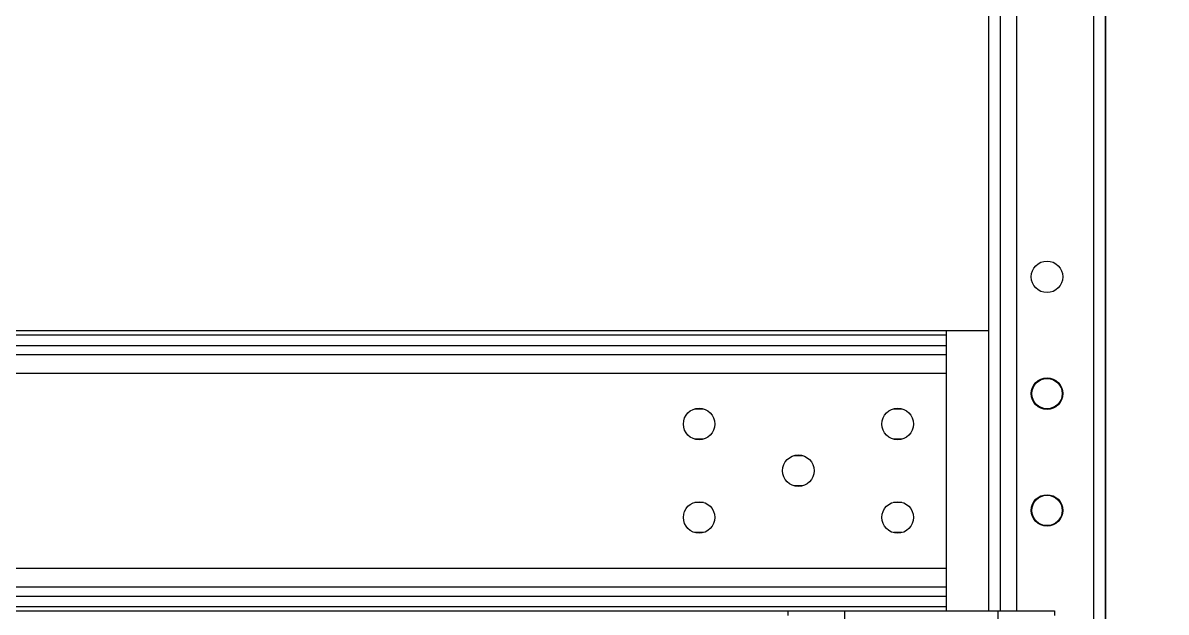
# Model space of a CAD drawing. Header units: millimetres. Extents: x 503 to 3464, y 400 to 5374.
# Drawn here: x 1582.4 to 2072, y 769.5 to 1021.7 of the extents above; entities that cross this region are included whole.
import ezdxf

# ---------------------------------------------------------------- set-up
doc = ezdxf.new("R2010")
doc.units = ezdxf.units.MM

# ---------------------------------------------------------------- blocks, each defined once
blk = doc.blocks.new('*U12')
blk.add_wipeout([(0, -490), (0, 0), (696, 0), (696, 2736), (611.226, 2736), (604.722, 2738.404), (601.345, 2744.461), (585.891, 2774.891), (555.462, 2790.345), (549.404, 2793.722), (547, 2800.226), (547, 2820), (200, 2820), (200, 2805), (0, 2805), (0, 2940), (605, 2940), (605, 2952.956), (607.669, 2962.938), (614.962, 2970.255), (634.292, 2983.776), (661.26, 3013.874), (672.169, 3033.634), (683.4, 3073.506), (690.016, 3086.002), (703.242, 3091), (705, 3091), (705, 3099), (740, 3099), (740, 2943), (746, 2943), (746, 2904), (747.012, 2903.944), (749.343, 2909.157), (755, 2911.5), (760, 2911.5), (760, 2907.5), (756, 2907.5), (753.172, 2906.328), (752, 2903.5), (752, 2894.795), (755, 2894.795), (755, 2891.899), (761.657, 2889.556), (764, 2883.9), (764, 2879.899), (761.657, 2874.243), (756, 2871.9), (755, 2871.9), (755, 2866.096), (764, 2866.096), (764, 2863), (769, 2863), (769, 2844), (772, 2844), (772, 2832), (769, 2832), (769, 2813), (764, 2813), (764, 2809.903), (755, 2809.795), (755, 2804.1), (756.011, 2804.1), (761.657, 2801.757), (764, 2796.1), (764, 2792.1), (761.657, 2786.443), (756, 2784.1), (755, 2784.1), (755, 2780.436), (752, 2780.436), (752, 2772.5), (753.172, 2769.671), (756, 2768.5), (760, 2768.5), (760, 2764.5), (755, 2764.5), (749.343, 2766.843), (747, 2772), (746, 2772), (746, -207), (740, -207), (740, -221.04), (751.24, -268.532), (752.011, -285), (746.879, -327.231), (740, -348.96), (740, -363), (733.744, -363), (708.671, -399.456), (690.491, -416.148), (667.069, -430.923), (641.581, -440.58), (618.289, -444.604), (611.554, -444.956), (560.975, -444.956), (540.851, -442.85), (524.43, -438.668), (514.809, -435.208), (493.437, -424.147), (468.79, -404.57), (446.439, -376.601), (429.377, -340.1), (423.061, -314.834), (420.539, -284.9), (421.99, -262.313), (426.344, -240), (191.807, -240), (191.807, -490)])
at = {"color": 7, "linetype": 'Continuous', "lineweight": 25}
for p, q in [((696, -120), (696, 2828)), ((701, -120), (701, 2828)), ((746, -207), (746, 2828)), ((-678, 0), (678, 0)), ((678, 0), (696, 0)), ((678, -1.889), (678, 0)), ((-678, -1.889), (678, -1.889)), ((678, -6.364), (678, -1.889)), ((-678, -6.364), (678, -6.364)), ((678, -10.306), (678, -6.364)), ((-678, -10.306), (678, -10.306)), ((678, -18.263), (678, -10.306)), ((746, -10), (746, -194)), ((-678, -18.263), (678, -18.263)), ((678, -101.737), (678, -18.263)), ((570.18, -33.5), (573.82, -33.5)), ((655.18, -33.5), (658.82, -33.5)), ((573.82, -46.5), (570.18, -46.5)), ((658.82, -46.5), (655.18, -46.5)), ((612.68, -53.5), (616.32, -53.5)), ((616.32, -66.5), (612.68, -66.5)), ((570.18, -73.5), (573.82, -73.5)), ((655.18, -73.5), (658.82, -73.5)), ((573.82, -86.5), (570.18, -86.5)), ((658.82, -86.5), (655.18, -86.5)), ((-678, -101.737), (678, -101.737)), ((678, -109.694), (678, -101.737)), ((-678, -109.694), (678, -109.694)), ((678, -113.636), (678, -109.694)), ((-678, -113.636), (678, -113.636)), ((678, -118.111), (678, -113.636)), ((-678, -118.111), (678, -118.111)), ((41.748, -120), (610.168, -120)), ((610.168, -121.889), (610.168, -120)), ((610.168, -120), (634.278, -120)), ((634.278, -120), (700.034, -120)), ((634.278, -120), (634.278, -240)), ((678, -120), (678, -118.111)), ((700.034, -161.888), (700.034, -120)), ((700.034, -120), (724.144, -120)), ((724.144, -120), (724.144, -121.889))]:
    blk.add_line(p, q, dxfattribs=at)
at = {"color": 8, "linetype": 'Continuous', "lineweight": 25}
for p, q in [((708, -120), (708, 2828)), ((741, -207), (741, 2828))]:
    blk.add_line(p, q, dxfattribs=at)
blk.add_lwpolyline([(746, 2772), (746, -207)])
at = {"color": 7, "linetype": 'Continuous', "lineweight": 25}
for centre, radius in [((721, 23), 6.75), ((721, -27), 6.75), ((721, -27), 6.5), ((572, -40), 6.75), ((657, -40), 6.75), ((614.5, -60), 6.75), ((572, -80), 6.75), ((657, -80), 6.75), ((721, -77), 6.75), ((721, -77), 6.5)]:
    blk.add_circle(centre, radius, dxfattribs=at)

msp = doc.modelspace()

# ---------------------------------------------------------------- block references
msp.add_blockref('*U12', (1300, 890))

doc.saveas('drawing.dxf')
